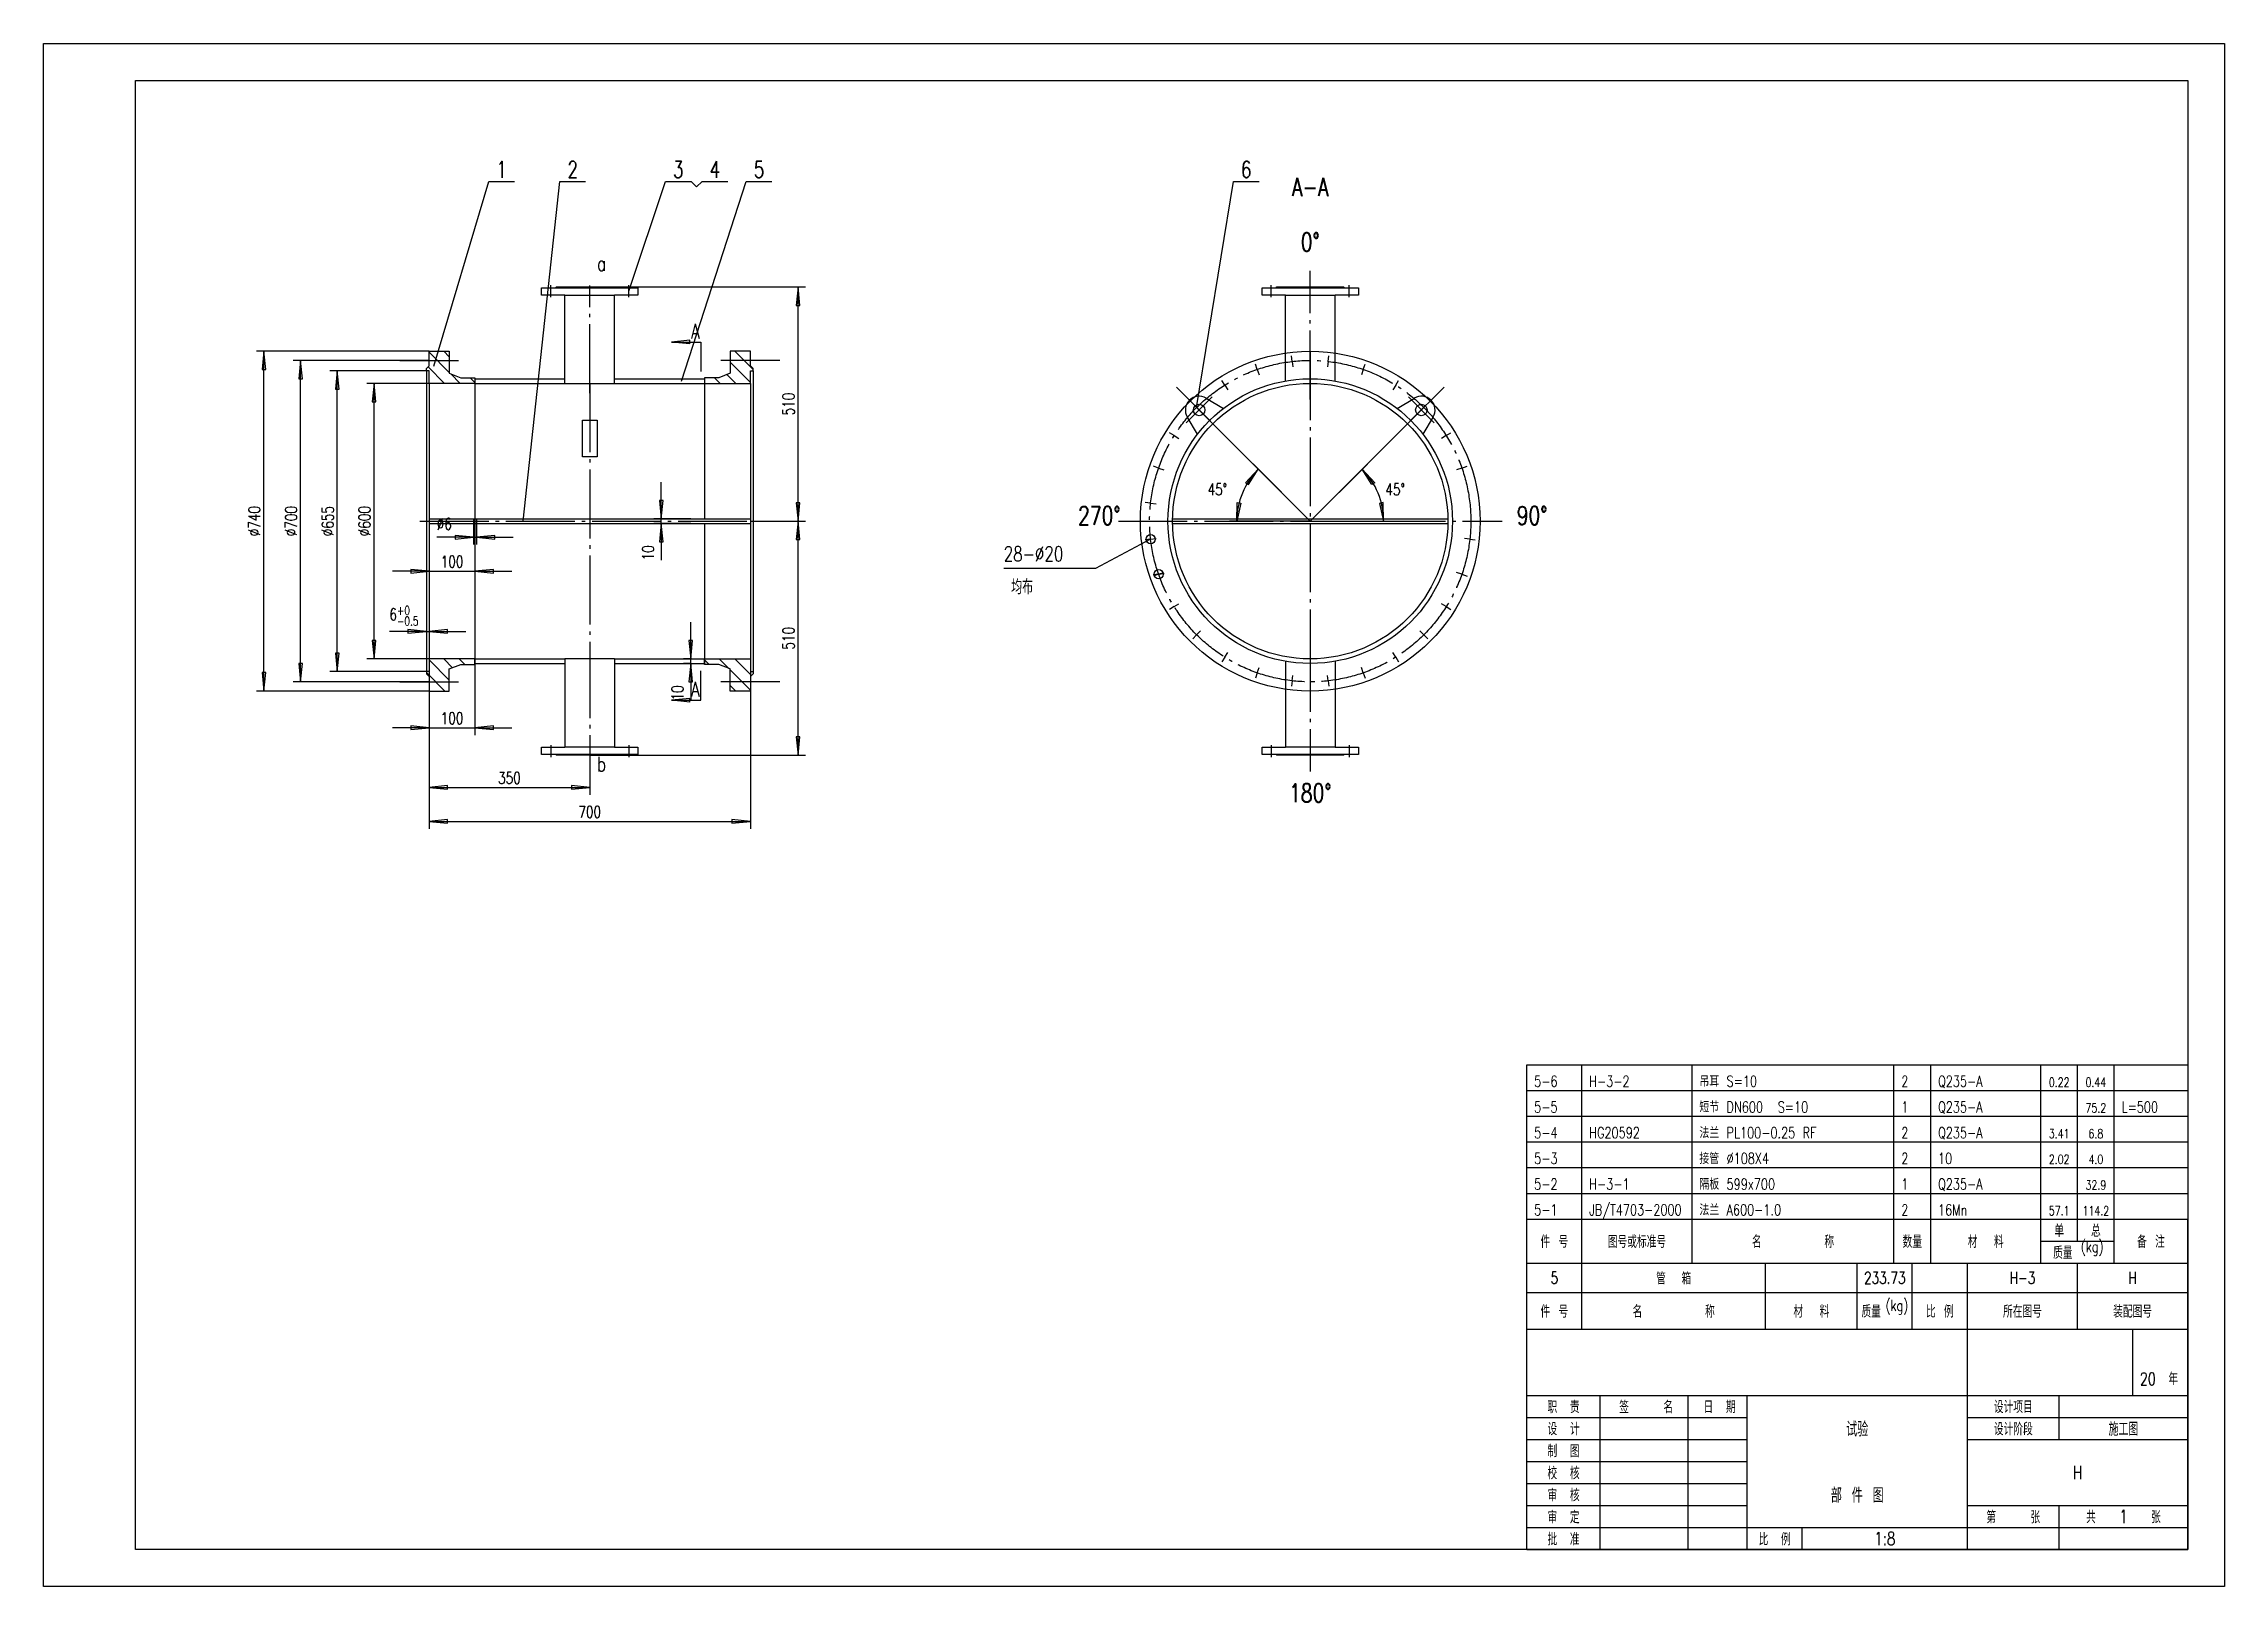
# Model space of a CAD drawing. Extents: x -200 to 4552, y -80 to 3280.
import ezdxf
from ezdxf.enums import TextEntityAlignment as Align

# ---------------------------------------------------------------- set-up
doc = ezdxf.new("R2010")
doc.units = 0
doc.header["$LTSCALE"] = 30
doc.header["$MEASUREMENT"] = 0
doc.linetypes.add('CENTER', pattern=[6.25, 5, -0.5, 0.25, -0.5])
doc.linetypes.add('DASHED', pattern=[5, 4, -1])
for name, color, linetype in [('1', 2, 'CONTINUOUS'), ('2', 1, 'CONTINUOUS'), ('4', 2, 'CENTER'), ('5', 2, 'DASHED')]:
    doc.layers.add(name, color=color, linetype=linetype)
doc.styles.add('HZ', font='txt', dxfattribs={"width": 0.75, "bigfont": 'hztxt'})
doc.styles.get("Standard").update_dxf_attribs({"font": 'simplex', "width": 0.75, "bigfont": 'hztxt'})

# ---------------------------------------------------------------- blocks, each defined once
blk = doc.blocks.new('BT3')
at = {"layer": '1'}
for p, q in [((-165, 0), (-165, 18)), ((-115, 0), (-115, 18)), ((-90, 0), (-90, 18)), ((-75, 0), (-75, 18)), ((-60, 0), (-60, 18)), ((-30, 0), (-30, 18)), ((-180, 10), (0, 10))]:
    blk.add_line(p, q, dxfattribs=at)
at = {"layer": '2'}
for p, q in [((-180, 18), (0, 18)), ((-180, 18), (0, 18)), ((-180, 0), (-180, 18)), ((0, 0), (0, 18)), ((-180, 0), (0, 0))]:
    blk.add_line(p, q, dxfattribs=at)
at = {"layer": '1', "style": 'HZ', "width": 0.75}
for s, p in [('件 号', (-172.5, 5)), ('名       称', (-140, 5)), ('材  料', (-102.5, 5)), ('质量', (-86.2, 5)), ('比 例', (-67.5, 5)), ('所在图号', (-45, 5)), ('装配图号', (-15, 5))]:
    blk.add_text(s, height=3.36, dxfattribs=at).set_placement(p, align=Align.MIDDLE)
blk.add_text('(kg)', height=3, dxfattribs=at).set_placement((-79.2, 5), align=Align.CENTER)
blk = doc.blocks.new('BT4')
at = {"layer": '1'}
for p, q in [((-180, 12), (0, 12)), ((-165, 0), (-165, 12)), ((-135, 0), (-135, 12)), ((-80, 0), (-80, 12)), ((-70, 0), (-70, 12)), ((-40, 0), (-40, 12)), ((-30, 6), (-30, 12)), ((-20, 0), (-20, 12)), ((-40, 6), (-20, 6))]:
    blk.add_line(p, q, dxfattribs=at)
at = {"layer": '2'}
for p, q in [((-180, 0), (-180, 12)), ((0, 0), (0, 12)), ((-180, 0), (0, 0)), ((-180, 0), (0, 0))]:
    blk.add_line(p, q, dxfattribs=at)
at = {"layer": '1', "style": 'HZ', "width": 0.75}
for s, p in [('件 号', (-172.5, 6)), ('图号或标准号', (-150, 6)), ('名       称', (-107.5, 6)), ('数量', (-75, 6)), ('材  料', (-55, 6)), ('单', (-35, 9)), ('总', (-25, 9)), ('备 注', (-10, 6)), ('质量', (-34, 3))]:
    blk.add_text(s, height=3.36, dxfattribs=at).set_placement(p, align=Align.MIDDLE)
blk.add_text('(kg)', height=3, dxfattribs=at).set_placement((-26, 3), align=Align.CENTER)

msp = doc.modelspace()

# ---------------------------------------------------------------- linework, layer by layer
at = {"layer": '1'}
for p, q in [((650, 2577.5), (770, 2980)), ((770, 2980), (826, 2980)), ((845, 2240), (925, 2980)), ((925, 2980), (981, 2980)), ((1075, 2741), (1155, 2980)), ((1155, 2980), (1211, 2980)), ((1190, 2545), (1331, 2980)), ((1211, 2980), (1223, 2968)), ((1223, 2968), (1235, 2980)), ((1235, 2980), (1291, 2980)), ((1331, 2980), (1387, 2980)), ((2312.5, 2487.5), (2392.5, 2980)), ((2392.5, 2980), (2448.5, 2980)), ((990, 2750), (1460, 2750)), ((1444, 2240), (1444, 2750)), ((1208, 2634), (1168, 2630)), ((1168, 2630), (1232, 2630)), ((1208, 2626), (1168, 2630)), ((1208, 2626), (1208, 2634)), ((640, 2610), (264, 2610)), ((280, 1870), (280, 2610)), ((640, 2590), (344, 2590)), ((360, 1890), (360, 2590)), ((640, 2567.5), (424, 2567.5)), ((440, 1912.5), (440, 2567.5)), ((637.7, 2576.2), (673.9, 2540)), ((684, 2563.8), (640, 2607.8)), ((671.8, 2610), (684, 2597.8)), ((1296, 2586.1), (1340, 2542.1)), ((1346, 2570), (1306, 2610)), ((640, 2540), (504, 2540)), ((520, 1940), (520, 2540)), ((707.8, 2540), (687.1, 2560.8)), ((729.8, 2552), (740, 2541.8)), ((1240.3, 2540), (1240, 2540.3)), ((1262.2, 2552), (1274.2, 2540)), ((1308.1, 2540), (1289, 2559.2)), ((2560, 2240), (2312.5, 2487.5)), ((2560, 2240), (2807.5, 2487.5)), ((2560, 2240), (2435.6, 2364.5)), ((2560, 2240), (2684.5, 2364.4)), ((640, 2235), (640, 2115)), ((737, 2245), (737, 2189)), ((740, 2245), (740, 2115)), ((743, 2245), (743, 2189)), ((1210, 2245), (1130, 2245)), ((1210, 2235), (1130, 2235)), ((1146, 2235), (1146, 2245)), ((1340, 2240), (1340, 1570)), ((1340, 2240), (1460, 2240)), ((1340, 2240), (1460, 2240)), ((1444, 1730), (1444, 2240)), ((2560, 2240), (2384, 2240.1)), ((2560, 2240), (2736, 2240)), ((737, 2205), (743, 2205)), ((640, 2131), (740, 2131)), ((634, 2000), (640, 2000)), ((640, 1912.5), (424, 1912.5)), ((640, 1940), (504, 1940)), ((634, 1910), (674, 1870)), ((640, 1940), (640, 1644)), ((640, 1940), (640, 1570)), ((684, 1893.9), (640, 1937.9)), ((671.9, 1940), (691, 1920.8)), ((717.8, 1928), (705.8, 1940)), ((739.7, 1940), (740, 1939.7)), ((740, 1940), (740, 1774)), ((1210, 1940), (1194, 1940)), ((1210, 1930), (1194, 1930)), ((1210, 1930), (1210, 1940)), ((1250.2, 1928), (1240, 1938.2)), ((1272.2, 1940), (1292.9, 1919.2)), ((1296, 1916.2), (1340, 1872.2)), ((1342.3, 1903.8), (1306.1, 1940)), ((640, 1870), (264, 1870)), ((640, 1890), (344, 1890)), ((640, 1870), (640, 1774)), ((1208, 1854), (1168, 1850)), ((1208, 1846), (1208, 1854)), ((1308.2, 1870), (1296, 1882.2)), ((1168, 1850), (1232, 1850)), ((1208, 1846), (1168, 1850)), ((640, 1790), (740, 1790)), ((990, 1740), (990, 1644)), ((990, 1730), (1460, 1730)), ((640, 1660), (990, 1660)), ((640, 1586), (1340, 1586)), ((3032, 1056), (4472, 1056)), ((3152, 720), (3152, 1056)), ((3392, 720), (3392, 1056)), ((3832, 720), (3832, 1056)), ((3912, 720), (3912, 1056)), ((4152, 720), (4152, 1056)), ((4232, 720), (4232, 1056)), ((4312, 720), (4312, 1056)), ((3032, 1000), (4472, 1000)), ((3032, 944), (4472, 944)), ((3032, 888), (4472, 888)), ((3032, 832), (4472, 832)), ((3032, 776), (4472, 776)), ((3992, 0), (3992, 480)), ((4352, 480), (4352, 336)), ((3032, 336), (4472, 336)), ((3192, 0), (3192, 336)), ((3383.8, 0), (3383.8, 336)), ((3512, 0), (3512, 336)), ((4192, 240), (4192, 336)), ((3032, 288), (3512, 288)), ((3992, 288), (4472, 288)), ((3032, 240), (3512, 240)), ((3992, 240), (4472, 240)), ((3032, 192), (3512, 192)), ((3032, 144), (3512, 144)), ((3032, 96), (3512, 96)), ((3992, 96), (4472, 96)), ((4192, 0), (4192, 96)), ((3032, 48), (4472, 48)), ((3632, 0), (3632, 48))]:
    msp.add_line(p, q, dxfattribs=at)
for points in [[(-200, -80), (-200, 3280), (4552, 3280), (4552, -80)], [(2446.9, 2353.2), (2418.9, 2323.6), (2425.8, 2319.6)], [(2673.2, 2353.1), (2701.1, 2323.6), (2694.2, 2319.5)], [(2400, 2240.1), (2401.1, 2280.8), (2408.9, 2278.8)], [(2720, 2240), (2718.9, 2280.7), (2711.1, 2278.7)]]:
    msp.add_lwpolyline(points, close=True, dxfattribs=at)
for points in [[(1444, 2750), (1440, 2710), (1448, 2710), (1444, 2750)], [(280, 2610), (276, 2570), (284, 2570), (280, 2610)], [(360, 2590), (356, 2550), (364, 2550), (360, 2590)], [(440, 2567.5), (436, 2527.5), (444, 2527.5), (440, 2567.5)], [(520, 2540), (516, 2500), (524, 2500), (520, 2540)], [(1146, 2245), (1150, 2285), (1142, 2285), (1146, 2245), (1146, 2325)], [(1146, 2235), (1142, 2195), (1150, 2195), (1146, 2235), (1146, 2155)], [(1444, 2240), (1448, 2280), (1440, 2280), (1444, 2240)], [(1444, 2240), (1440, 2200), (1448, 2200), (1444, 2240)], [(737, 2205), (697, 2209), (697, 2201), (737, 2205), (657, 2205)], [(743, 2205), (783, 2201), (783, 2209), (743, 2205), (823, 2205)], [(2212.2, 2200.8), (2092.2, 2136.8), (1892.2, 2136.8)], [(640, 2131), (600, 2135), (600, 2127), (640, 2131), (560, 2131)], [(740, 2131), (780, 2127), (780, 2135), (740, 2131), (820, 2131)], [(634, 2000), (594, 2004), (594, 1996), (634, 2000), (554, 2000)], [(640, 2000), (680, 1996), (680, 2004), (640, 2000), (720, 2000)], [(1210, 1940), (1214, 1980), (1206, 1980), (1210, 1940), (1210, 2020)], [(440, 1912.5), (444, 1952.5), (436, 1952.5), (440, 1912.5)], [(520, 1940), (524, 1980), (516, 1980), (520, 1940)], [(280, 1870), (284, 1910), (276, 1910), (280, 1870)], [(360, 1890), (364, 1930), (356, 1930), (360, 1890)], [(1210, 1930), (1206, 1890), (1214, 1890), (1210, 1930), (1210, 1850)], [(640, 1790), (600, 1794), (600, 1786), (640, 1790), (560, 1790)], [(740, 1790), (780, 1786), (780, 1794), (740, 1790), (820, 1790)], [(1444, 1730), (1448, 1770), (1440, 1770), (1444, 1730)], [(640, 1660), (680, 1656), (680, 1664), (640, 1660)], [(990, 1660), (950, 1664), (950, 1656), (990, 1660)], [(640, 1586), (680, 1582), (680, 1590), (640, 1586)], [(1340, 1586), (1300, 1590), (1300, 1582), (1340, 1586)]]:
    msp.add_lwpolyline(points, dxfattribs=at)
for start, end in [(135, 180), (0, 45)]:
    msp.add_arc((2560, 2240), 160, start, end, dxfattribs=at)
for points in [[(1444, 2750), (1440, 2710), (1448, 2710), (1444, 2750)], [(280, 2610), (276, 2570), (284, 2570), (280, 2610)], [(360, 2590), (356, 2550), (364, 2550), (360, 2590)], [(440, 2567.5), (436, 2527.5), (444, 2527.5), (440, 2567.5)], [(520, 2540), (516, 2500), (524, 2500), (520, 2540)], [(2446.9, 2353.2), (2418.9, 2323.6), (2425.8, 2319.6), (2446.9, 2353.2)], [(2673.2, 2353.1), (2701.1, 2323.6), (2694.2, 2319.5), (2673.2, 2353.1)], [(1146, 2245), (1150, 2285), (1142, 2285), (1146, 2245)], [(1146, 2235), (1142, 2195), (1150, 2195), (1146, 2235)], [(1444, 2240), (1448, 2280), (1440, 2280), (1444, 2240)], [(1444, 2240), (1440, 2200), (1448, 2200), (1444, 2240)], [(2400, 2240.1), (2401.1, 2280.8), (2408.9, 2278.8), (2400, 2240.1)], [(2720, 2240), (2718.9, 2280.7), (2711.1, 2278.7), (2720, 2240)], [(737, 2205), (697, 2209), (697, 2201), (737, 2205)], [(743, 2205), (783, 2201), (783, 2209), (743, 2205)], [(640, 2131), (600, 2135), (600, 2127), (640, 2131)], [(740, 2131), (780, 2127), (780, 2135), (740, 2131)], [(634, 2000), (594, 2004), (594, 1996), (634, 2000)], [(640, 2000), (680, 1996), (680, 2004), (640, 2000)], [(440, 1912.5), (444, 1952.5), (436, 1952.5), (440, 1912.5)], [(520, 1940), (524, 1980), (516, 1980), (520, 1940)], [(1210, 1940), (1214, 1980), (1206, 1980), (1210, 1940)], [(280, 1870), (284, 1910), (276, 1910), (280, 1870)], [(360, 1890), (364, 1930), (356, 1930), (360, 1890)], [(1210, 1930), (1206, 1890), (1214, 1890), (1210, 1930)], [(640, 1790), (600, 1794), (600, 1786), (640, 1790)], [(740, 1790), (780, 1786), (780, 1794), (740, 1790)], [(1444, 1730), (1448, 1770), (1440, 1770), (1444, 1730)], [(640, 1660), (680, 1656), (680, 1664), (640, 1660)], [(990, 1660), (950, 1664), (950, 1656), (990, 1660)], [(640, 1586), (680, 1582), (680, 1590), (640, 1586)], [(1340, 1586), (1300, 1590), (1300, 1582), (1340, 1586)]]:
    msp.add_solid(points, dxfattribs=at)
at = {"layer": '2'}
for p, q in [((885, 2732), (885, 2748)), ((885, 2748), (915.5, 2748)), ((936, 2732), (885, 2732)), ((915.5, 2748), (917.5, 2750)), ((915.5, 2748), (1064.5, 2748)), ((917.5, 2750), (1062.5, 2750)), ((936, 2732), (1044, 2732)), ((936, 2540), (936, 2732)), ((1095, 2732), (1044, 2732)), ((1044, 2540), (1044, 2732)), ((1062.5, 2750), (1064.5, 2748)), ((1064.5, 2748), (1095, 2748)), ((1095, 2748), (1095, 2732)), ((2455, 2732), (2455, 2748)), ((2455, 2748), (2485.5, 2748)), ((2506, 2732), (2455, 2732)), ((2485.5, 2748), (2487.5, 2750)), ((2485.5, 2748), (2634.5, 2748)), ((2487.5, 2750), (2632.5, 2750)), ((2506, 2732), (2614, 2732)), ((2506, 2545.3), (2506, 2732)), ((2665, 2732), (2614, 2732)), ((2614, 2545.3), (2614, 2732)), ((2632.5, 2750), (2634.5, 2748)), ((2634.5, 2748), (2665, 2748)), ((2665, 2748), (2665, 2732)), ((1232, 2630), (1232, 2566)), ((634, 2572.5), (640, 2578.5)), ((634, 2567.5), (634, 2572.5)), ((640, 2567.5), (634, 2567.5)), ((634, 2567.5), (634, 1912.5)), ((640, 2578.5), (640, 2610)), ((640, 2610), (684, 2610)), ((640, 2540), (640, 2567.5)), ((684, 2610), (684, 2562)), ((1340, 2610), (1296, 2610)), ((1296, 2610), (1296, 2562)), ((1340, 2578.5), (1340, 2610)), ((1346, 2572.5), (1340, 2578.5)), ((1340, 2540), (1340, 2567.5)), ((1340, 2567.5), (1346, 2567.5)), ((1346, 2567.5), (1346, 2572.5)), ((1346, 2567.5), (1346, 1912.5)), ((740, 2540), (640, 2540)), ((640, 2540), (640, 1940)), ((684, 2562), (709, 2552)), ((709, 2552), (740, 2552)), ((740, 2552), (740, 2540)), ((740, 2550), (936, 2550)), ((740, 2540), (936, 2540)), ((740, 2540), (740, 2245)), ((936, 2540), (1044, 2540)), ((1044, 2550), (1240, 2550)), ((1044, 2540), (1240, 2540)), ((1271, 2552), (1240, 2552)), ((1240, 2552), (1240, 2540)), ((1240, 2550), (1240, 2245)), ((1240, 2540), (1340, 2540)), ((1296, 2562), (1271, 2552)), ((1340, 2540), (1340, 1940)), ((2333.1, 2508), (2370.9, 2485.7)), ((2749.1, 2485.7), (2786.9, 2508)), ((2314.3, 2429.1), (2292, 2466.9)), ((2828, 2466.9), (2805.7, 2429.1)), ((640, 2245), (1340, 2245)), ((640, 2235), (1340, 2235)), ((737, 2245), (737, 2235)), ((740, 2235), (740, 1940)), ((743, 2245), (743, 2235)), ((1240, 2235), (1240, 1930)), ((2260, 2245), (2860, 2245)), ((2260, 2235), (2860, 2235)), ((640, 1912.5), (634, 1912.5)), ((634, 1912.5), (634, 1907.5)), ((634, 1907.5), (640, 1901.5)), ((640, 1940), (640, 1912.5)), ((740, 1940), (640, 1940)), ((640, 1901.5), (640, 1870)), ((684, 1918), (709, 1928)), ((684, 1870), (684, 1918)), ((709, 1928), (740, 1928)), ((740, 1928), (740, 1940)), ((740, 1940), (936, 1940)), ((740, 1930), (936, 1930)), ((936, 1940), (936, 1748)), ((1044, 1940), (936, 1940)), ((1044, 1940), (1044, 1748)), ((1044, 1940), (1240, 1940)), ((1044, 1930), (1240, 1930)), ((1232, 1850), (1232, 1914)), ((1240, 1928), (1240, 1940)), ((1240, 1940), (1340, 1940)), ((1271, 1928), (1240, 1928)), ((1296, 1918), (1271, 1928)), ((1296, 1870), (1296, 1918)), ((1340, 1940), (1340, 1912.5)), ((1340, 1912.5), (1346, 1912.5)), ((1346, 1907.5), (1340, 1901.5)), ((1340, 1901.5), (1340, 1870)), ((1346, 1912.5), (1346, 1907.5)), ((2506, 1934.7), (2506, 1748)), ((2614, 1934.7), (2614, 1748)), ((640, 1870), (684, 1870)), ((1340, 1870), (1296, 1870)), ((885, 1732), (885, 1748)), ((885, 1748), (936, 1748)), ((915.5, 1732), (885, 1732)), ((917.5, 1730), (915.5, 1732)), ((1064.5, 1732), (915.5, 1732)), ((1062.5, 1730), (917.5, 1730)), ((1044, 1748), (936, 1748)), ((1044, 1748), (1095, 1748)), ((1064.5, 1732), (1062.5, 1730)), ((1095, 1732), (1064.5, 1732)), ((1095, 1748), (1095, 1732)), ((2455, 1732), (2455, 1748)), ((2455, 1748), (2506, 1748)), ((2485.5, 1732), (2455, 1732)), ((2487.5, 1730), (2485.5, 1732)), ((2634.5, 1732), (2485.5, 1732)), ((2632.5, 1730), (2487.5, 1730)), ((2614, 1748), (2506, 1748)), ((2614, 1748), (2665, 1748)), ((2634.5, 1732), (2632.5, 1730)), ((2665, 1732), (2634.5, 1732)), ((2665, 1748), (2665, 1732)), ((3032, 720), (3032, 1056)), ((3032, 480), (4472, 480)), ((3032, 0), (3032, 480)), ((4472, 0), (4472, 480)), ((3032, 0), (4472, 0))]:
    msp.add_line(p, q, dxfattribs=at)
msp.add_lwpolyline([(0, 0), (0, 3200), (4472, 3200), (4472, 0)], close=True, dxfattribs=at)
for centre, radius in [((2560, 2240), 370), ((2560, 2240), 310), ((2560, 2240), 300), ((2317.9, 2482.1), 12.5), ((2802.1, 2482.1), 12.5), ((2212.2, 2200.8), 10), ((2229.6, 2124.4), 10)]:
    msp.add_circle(centre, radius, dxfattribs=at)
for centre, start, end in [((2317.9, 2482.1), 59.4511, 210.5489), ((2802.1, 2482.1), 329.4511, 120.5489)]:
    msp.add_arc(centre, 30, start, end, dxfattribs=at)
at = {"layer": '4'}
for p, q in [((2560, 2505.3), (2560, 2785.3)), ((905, 2728), (905, 2754)), ((990, 2518.9), (990, 2753)), ((1075, 2728), (1075, 2754)), ((2475, 2728), (2475, 2754)), ((2645, 2728), (2645, 2754)), ((576, 2590), (704, 2590)), ((1404, 2590), (1276, 2590)), ((2444.4, 2570.4), (2440.4, 2581.7)), ((2444.4, 2570.4), (2448.4, 2559)), ((2520.8, 2587.8), (2519.5, 2599.7)), ((2520.8, 2587.8), (2522.2, 2575.9)), ((2560, 2610), (2560, 1870)), ((2599.2, 2587.8), (2597.8, 2575.9)), ((2599.2, 2587.8), (2600.5, 2599.7)), ((2675.6, 2570.4), (2671.6, 2559)), ((2675.6, 2570.4), (2679.6, 2581.7)), ((990, 2540), (990, 1940)), ((2342.6, 2457.4), (2268.4, 2531.6)), ((2373.8, 2536.4), (2367.4, 2546.5)), ((2373.8, 2536.4), (2380.2, 2526.2)), ((2746.2, 2536.4), (2739.8, 2526.2)), ((2746.2, 2536.4), (2752.6, 2546.5)), ((2777.4, 2457.4), (2851.6, 2531.6)), ((2289.6, 2453.8), (2346.2, 2510.4)), ((2773.8, 2510.4), (2830.4, 2453.8)), ((2263.6, 2426.2), (2253.5, 2432.6)), ((2263.6, 2426.2), (2273.8, 2419.8)), ((2856.4, 2426.2), (2846.2, 2419.8)), ((2856.4, 2426.2), (2866.5, 2432.6)), ((2229.6, 2355.6), (2218.3, 2359.6)), ((2229.6, 2355.6), (2241, 2351.6)), ((2890.4, 2355.6), (2879, 2351.6)), ((2890.4, 2355.6), (2901.7, 2359.6)), ((620, 2240), (1370, 2240)), ((2142, 2240), (2978, 2240)), ((2212.2, 2279.2), (2200.3, 2280.5)), ((2212.2, 2279.2), (2224.1, 2277.8)), ((2212.2, 2200.8), (2200.3, 2199.5)), ((2212.2, 2200.8), (2224.1, 2202.2)), ((2907.8, 2200.8), (2895.9, 2202.2)), ((2907.8, 2200.8), (2919.7, 2199.5)), ((2229.6, 2124.4), (2217.7, 2123.1)), ((2229.6, 2124.4), (2218.3, 2120.4)), ((2229.6, 2124.4), (2241, 2128.4)), ((2229.6, 2124.4), (2241.6, 2125.7)), ((2890.4, 2124.4), (2879, 2128.4)), ((2890.4, 2124.4), (2901.7, 2120.4)), ((2263.6, 2053.8), (2253.5, 2047.4)), ((2263.6, 2053.8), (2273.8, 2060.2)), ((2856.4, 2053.8), (2846.2, 2060.2)), ((2856.4, 2053.8), (2866.5, 2047.4)), ((2312.5, 1992.5), (2321, 2001)), ((2807.5, 1992.5), (2799, 2001)), ((990, 1961.1), (990, 1727)), ((2312.5, 1992.5), (2304, 1984)), ((2373.8, 1943.6), (2380.2, 1953.8)), ((2560, 1974.7), (2560, 1694.7)), ((2746.2, 1943.6), (2739.8, 1953.8)), ((2807.5, 1992.5), (2816, 1984)), ((2373.8, 1943.6), (2367.4, 1933.5)), ((2444.4, 1909.6), (2440.4, 1898.3)), ((2444.4, 1909.6), (2448.4, 1921)), ((2520.8, 1892.2), (2522.2, 1904.1)), ((2599.2, 1892.2), (2597.8, 1904.1)), ((2675.6, 1909.6), (2671.6, 1921)), ((2675.6, 1909.6), (2679.6, 1898.3)), ((2746.2, 1943.6), (2752.6, 1933.5)), ((576, 1890), (704, 1890)), ((1404, 1890), (1276, 1890)), ((2520.8, 1892.2), (2519.5, 1880.3)), ((2599.2, 1892.2), (2600.5, 1880.3)), ((905, 1752), (905, 1726)), ((1075, 1752), (1075, 1726)), ((2475, 1752), (2475, 1726)), ((2645, 1752), (2645, 1726))]:
    msp.add_line(p, q, dxfattribs=at)
msp.add_circle((2560, 2240), 350, dxfattribs=at)
at = {"layer": '5'}
msp.add_lwpolyline([(974, 2380), (974, 2460), (1006, 2460), (1006, 2380)], close=True, dxfattribs=at)

# ---------------------------------------------------------------- block references
at = {"layer": '1', "xscale": 8, "yscale": 8, "zscale": 8}
for name, p in [('BT4', (4472, 624)), ('BT3', (4472, 480))]:
    msp.add_blockref(name, p, dxfattribs=at)

# ---------------------------------------------------------------- texts
at = {"layer": '1', "style": 'HZ', "width": 0.75}
for s, height, p in [('1', 35.8, (798, 2988)), ('2', 35.8, (953, 2988)), ('3', 35.8, (1183, 2988)), ('4', 35.8, (1263, 2988)), ('5', 35.8, (1359, 2988)), ('6', 35.8, (2420.5, 2988)), ('A-A', 40, (2560, 2948)), ('0%%d', 40, (2560, 2828)), ('A', 32, (1220, 2638)), ('%%c6', 25.6, (673, 2221)), ('100', 25.6, (690, 2139)), ('A', 32, (1220, 1858)), ('100', 25.6, (690, 1798)), ('350', 25.6, (815, 1668)), ('180%%d', 40, (2560, 1628)), ('700', 25.6, (990, 1594)), ('0.22', 20, (4192, 1008)), ('0.44', 20, (4272, 1008)), ('75.2', 20, (4272, 952)), ('3.41', 20, (4192, 896)), ('6.8', 20, (4272, 896)), ('2.02', 20, (4192, 840)), ('4.0', 20, (4272, 840)), ('32.9', 20, (4272, 784)), ('57.1', 20, (4192, 728)), ('114.2', 20, (4272, 728))]:
    msp.add_text(s, height=height, dxfattribs=at).set_placement(p, align=Align.CENTER)
for s, height, p in [('a', 32, (1006, 2785)), ('45%%d ', 25.6, (2723.8, 2296.4)), ('270%%d', 40, (2054, 2232)), ('90%%d', 40, (3010, 2232)), ('28-%%c20', 32, (1892.2, 2152.8)), ('均布', 32, (1908.2, 2080.8)), ('+0', 19.2, (570, 2036)), ('-0.5', 19.2, (570, 2012.8)), ('b', 32, (1006, 1695)), ('5-6', 24, (3048, 1008)), ('H-3-2', 24, (3168, 1008)), ('吊耳 S=10', 24, (3408, 1008)), ('2', 24, (3848, 1008)), ('Q235-A', 24, (3928, 1008)), ('5-5', 24, (3048, 952)), ('短节 DN600  S=10', 24, (3408, 952)), ('1', 24, (3848, 952)), ('Q235-A', 24, (3928, 952)), ('L=500  ', 24, (4328, 952)), ('5-4', 24, (3048, 896)), ('HG20592', 24, (3168, 896)), ('法兰 PL100-0.25 RF', 24, (3408, 896)), ('2', 24, (3848, 896)), ('Q235-A', 24, (3928, 896)), ('5-3', 24, (3048, 840)), ('接管 %%c108X4', 24, (3408, 840)), ('2', 24, (3848, 840)), ('10', 24, (3928, 840)), ('5-2', 24, (3048, 784)), ('H-3-1', 24, (3168, 784)), ('隔板 599x700 ', 24, (3408, 784)), ('1', 24, (3848, 784)), ('Q235-A', 24, (3928, 784)), ('5-1', 24, (3048, 728)), ('JB/T4703-2000', 24, (3168, 728)), ('法兰 A600-1.0', 24, (3408, 728)), ('2', 24, (3848, 728)), ('16Mn', 24, (3928, 728))]:
    msp.add_text(s, height=height, dxfattribs=at).set_placement(p)
for s, p in [('510', (1436, 2495)), ('%%c740', (272, 2240)), ('%%c700', (352, 2240)), ('%%c655', (432, 2240)), ('%%c600', (512, 2240)), ('10', (1130, 2171)), ('510', (1436, 1985)), ('10', (1194, 1866))]:
    msp.add_text(s, height=25.6, rotation=90, dxfattribs=at).set_placement(p, align=Align.CENTER)
for s, p in [('45%%d ', (2396.2, 2296.5)), ('6', (570, 2024))]:
    msp.add_text(s, height=25.6, dxfattribs=at).set_placement(p, align=Align.RIGHT)
for s, height, p in [('5', 25.6, (3092, 592)), ('管  箱', 25.6, (3352, 592)), ('233.73', 25.6, (3812, 592)), ('H-3', 25.6, (4112, 592)), ('H', 25.6, (4352, 592)), ('试验', 32, (3752, 264)), ('施工图', 28.8, (4332, 264)), ('H', 28.8, (4232, 168)), ('部 件 图', 32, (3752, 120)), ('1', 28.8, (4332, 72)), ('1:8', 28.8, (3812, 24))]:
    msp.add_text(s, height=height, dxfattribs=at).set_placement(p, align=Align.MIDDLE)
at = {"layer": '1', "width": 0.75}
for s, p in [('20  年', (4409.5, 373.4)), ('职  责', (3112, 312)), ('签     名', (3292, 312)), ('日  期', (3452, 312)), ('设计项目', (4092, 312)), ('设  计', (3112, 264)), ('设计阶段', (4092, 264)), ('制  图', (3112, 216)), ('校  核', (3112, 168)), ('审  核', (3112, 120)), ('审  定', (3112, 72)), ('第     张', (4092, 72)), ('共        张', (4332, 72)), ('批  准', (3112, 24)), ('比  例', (3572, 24))]:
    msp.add_text(s, height=26.88, dxfattribs=at).set_placement(p, align=Align.MIDDLE)

doc.saveas('drawing.dxf')
